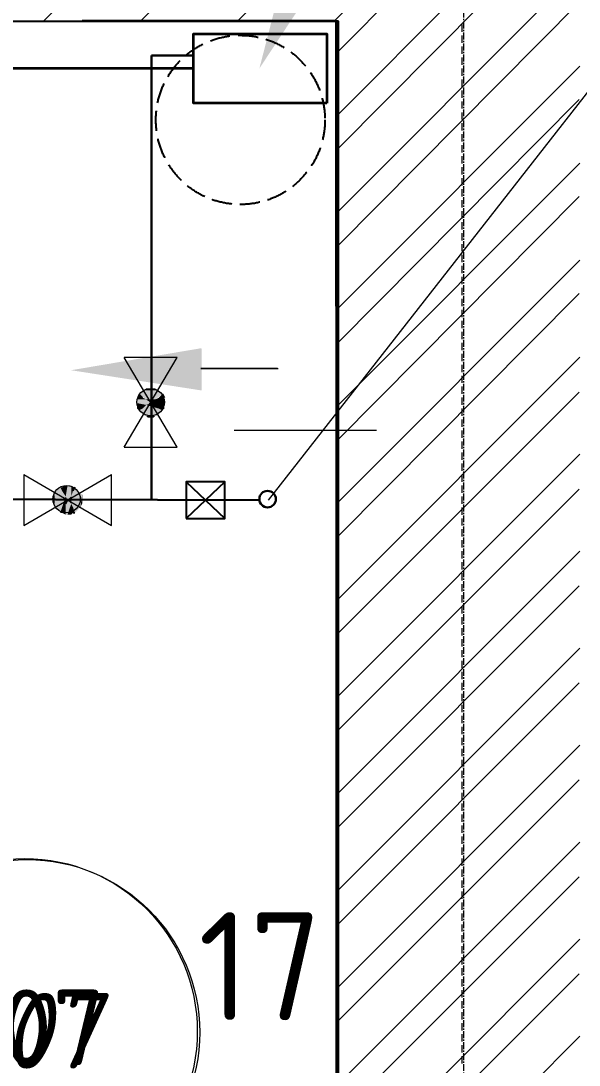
# Model space of a CAD drawing. Header units: millimetres. Extents: x -10178924 to 11692288, y -947381 to 58396.
# Drawn here: x 775333 to 776626, y -783368 to -780951 of the extents above; entities that cross this region are included whole.
import ezdxf

# ---------------------------------------------------------------- set-up
doc = ezdxf.new("R2010")
doc.units = ezdxf.units.MM
doc.linetypes.add('0000$0$__output[1-19]_edge001$0$DGN Style 3', pattern=[65.510846, 46.793461, -18.717385])
doc.linetypes.add('осевая', pattern=[50.8, 31.75, -6.35, 6.35, -6.35])
for name, color, linetype, lineweight in [('PDF _0', 7, 'Continuous', 9), ('PDF _Текст', 7, 'Continuous', 5), ('Размеры осевые', 153, 'Continuous', 9), ('Сантехнические приборы', 7, 'Continuous', 9), ('Стены.1', 7, 'Continuous', 25), ('ШТРИХОВКА', 252, 'Continuous', 15)]:
    doc.layers.add(name, color=color, linetype=linetype, lineweight=lineweight)
for name, color, linetype in [('PDF _PDF _Марки помещений', 5, 'Continuous'), ('PDF _В1_Арматура', 7, 'Continuous'), ('PDF _ВК_В1', 5, 'Continuous'), ('PDF _ВК_Выноски', 7, 'Continuous'), ('PDF _ВК_Т3', 1, 'Continuous'), ('PDF _Марки помещений', 5, 'Continuous'), ('PDF _Стены.1', 7, 'Continuous'), ('ТХ пищеблок новое 12.09', 252, 'Continuous')]:
    doc.layers.add(name, color=color, linetype=linetype)
doc.layers.add('PDF _Размеры осевые', color=7, linetype='Continuous', true_color=0x5d6970)
doc.layers.add('PDF _штриховка', color=7, linetype='Continuous', true_color=0x95834a)
doc.layers.add('PDF _Сантехнические приборы', color=7, linetype='Continuous', lineweight=9, true_color=0x767676)
doc.layers.add('PDF _ТХ ВК Трапы', color=7, linetype='Continuous', lineweight=9, true_color=0x7f7f7f)
doc.styles.add('GOST-2.304_Type-B', font='GOST_Common.ttf')
doc.styles.add('ISOCPEUR', font='isocpeui.ttf', dxfattribs={"width": 0.9})
doc.styles.add('PDF ISOCPEUR', font='isocpeur.ttf')

# ---------------------------------------------------------------- blocks, each defined once
blk = doc.blocks.new('A$C5282721b')
at = {"layer": 'ШТРИХОВКА', "ltscale": 100, "true_color": 0x000000, "transparency": 33554687}
h = blk.add_hatch(dxfattribs=at)
h.set_pattern_fill('ANSI31', color=18, scale=50)
h.set_pattern_definition([(45, (-79853.01, 26279.86), (-112.2532, 112.2532), [])])
h.paths.add_polyline_path([(54269.391, -3939.953), (54269.391, 398.057), (51072.983, 398.057), (51081.553, -161.943), (53709.571, -162.311), (53709.571, -3940.43)])
h.paths.add_polyline_path([(30340.503, -4591.943), (29940.503, -4591.943), (29940.683, -5161.423), (30340.683, -5161.423)])
h.paths.add_polyline_path([(29940.503, -3521.943), (30340.503, -3521.908), (30340.683, -162.311), (50990.793, -161.943), (51100, -161.943), (51100, 398.057), (29940.503, 398.057)])
at = {"color": 18, "true_color": 0x000000, "transparency": 33554687}
blk.add_lwpolyline([(53709.391, -161.943), (53709.391, -822.495), (53709.391, -161.943), (53120.092, -161.943)], dxfattribs=at)
at = {"layer": 'PDF _Марки помещений', "color": 18, "lineweight": 9, "true_color": 0x000000, "transparency": 33554687}
blk.add_circle((52988.215, -2502.233), 400.064, dxfattribs=at)
at = {"layer": 'PDF _ТХ ВК Трапы', "transparency": 33554687}
blk.add_line((53798.294, -1109.154), (53468.092, -1109.154), dxfattribs=at)
blk.add_line((53798.294, -1109.154), (53468.092, -1109.154), dxfattribs=at)
at = {"layer": 'Размеры осевые', "color": 251, "linetype": 'осевая', "ltscale": 0.5, "transparency": 33554687}
blk.add_line((54000, -19000), (54000, 1500), dxfattribs=at)
at = {"layer": 'Сантехнические приборы', "color": 18, "true_color": 0x000000, "transparency": 33554559}
blk.add_lwpolyline([(53393.207, -965.686), (53569.891, -965.686)], dxfattribs=at)
blk.add_lwpolyline([(53393.207, -965.686), (53569.891, -965.686)], dxfattribs=at)
blk.add_solid([(53393.207, -919.119), (53092.639, -969.919), (53393.207, -1016.486)], dxfattribs=at)
at = {"layer": 'Стены.1', "color": 18, "linetype": 'Continuous', "true_color": 0x000000, "transparency": 33554687, "flags": 128}
for points in [[(86.923, -161.943), (53709.391, -161.943)], [(51143.596, -161.943), (53709.391, -161.943)], [(53709.391, -161.943), (53709.391, -3383.387)]]:
    blk.add_lwpolyline(points, dxfattribs=at)
at = {"layer": 'ТХ пищеблок новое 12.09', "linetype": '0000$0$__output[1-19]_edge001$0$DGN Style 3', "transparency": 33554687}
blk.add_circle((53482.641, -390.113), 195.789, dxfattribs=at)
at = {"layer": 'PDF _Марки помещений', "color": 18, "lineweight": 9, "true_color": 0x000000, "transparency": 33554687, "insert": (52825.241, -2585.948), "char_height": 175, "attachment_point": 7, "style": 'ISOCPEUR'}
blk.add_mtext('007', dxfattribs=at)
at = {"layer": 'ТХ пищеблок новое 12.09', "transparency": 33554687, "style": 'GOST-2.304_Type-B'}
blk.add_text('17', height=250, dxfattribs=at).set_placement((53385.141, -2474.033))

msp = doc.modelspace()

# ---------------------------------------------------------------- linework, layer by layer
at = {"layer": 'PDF _0', "color": 1, "lineweight": 25}
msp.add_lwpolyline([(776063, -780951.3), (776063, -781611.7), (776063, -780951.3), (775474.6, -780951.3)], dxfattribs=at)
at = {"layer": 'PDF _0', "lineweight": 25}
msp.add_lwpolyline([(775715.9, -782102.8), (775804.8, -782102.8), (775804.8, -782018.1), (775715.9, -782018.1)], close=True, dxfattribs=at)
for points in [[(775715.9, -782018.1), (775804.8, -782102.8)], [(775804.8, -782018.1), (775715.9, -782102.8)]]:
    msp.add_lwpolyline(points, dxfattribs=at)
at = {"layer": 'PDF _PDF _Марки помещений', "lineweight": 9}
msp.add_circle((775341.2, -783290.3), 400, dxfattribs=at)
at = {"layer": 'PDF _В1_Арматура', "lineweight": 0}
for points in [[(775571.9, -781937.7), (775694.7, -781730.3), (775571.9, -781730.3)], [(775571.9, -781937.7), (775694.7, -781937.7), (775571.9, -781730.3)], [(775614.3, -781823.4), (775605.8, -781814.9), (775614.3, -781823.4)], [(775643.9, -781840.3), (775635.4, -781836.1), (775643.9, -781840.3)], [(775665.1, -781823.4), (775660.8, -781814.9), (775665.1, -781823.4)], [(775339.1, -782001.2), (775542.3, -782119.7), (775542.3, -782001.2)], [(775339.1, -782001.2), (775339.1, -782119.7), (775542.3, -782001.2)], [(775453.4, -782039.3), (775457.6, -782030.8), (775453.4, -782039.3)], [(775436.5, -782068.9), (775440.7, -782060.5), (775436.5, -782068.9)], [(775453.4, -782090.1), (775457.6, -782090.1), (775453.4, -782090.1)]]:
    msp.add_lwpolyline(points, dxfattribs=at)
for centre in [(775633.3, -781834), (775438.6, -782058.3)]:
    msp.add_circle(centre, 31.7, dxfattribs=at)
at = {"layer": 'PDF _В1_Арматура', "transparency": 33554559}
for points in [[(775610, -781810.7), (775660.8, -781814.9), (775605.8, -781814.9)], [(775614.3, -781806.5), (775656.6, -781810.7), (775610, -781810.7)], [(775656.6, -781810.7), (775610, -781810.7), (775660.8, -781814.9)], [(775618.5, -781806.5), (775652.4, -781806.5), (775614.3, -781806.5)], [(775652.4, -781806.5), (775614.3, -781806.5), (775656.6, -781810.7)], [(775622.7, -781802.2), (775648.1, -781806.5), (775618.5, -781806.5)], [(775648.1, -781806.5), (775618.5, -781806.5), (775652.4, -781806.5)], [(775627, -781802.2), (775643.9, -781802.2), (775622.7, -781802.2)], [(775643.9, -781802.2), (775622.7, -781802.2), (775648.1, -781806.5)], [(775635.4, -781802.2), (775639.7, -781802.2), (775627, -781802.2)], [(775639.7, -781802.2), (775627, -781802.2), (775643.9, -781802.2)], [(775605.8, -781814.9), (775614.3, -781823.4), (775601.6, -781823.4)], [(775614.3, -781823.4), (775601.6, -781823.4), (775622.7, -781827.6)], [(775601.6, -781823.4), (775622.7, -781827.6), (775601.6, -781827.6)], [(775622.7, -781827.6), (775601.6, -781827.6), (775635.4, -781836.1)], [(775601.6, -781827.6), (775635.4, -781836.1), (775601.6, -781836.1)], [(775635.4, -781836.1), (775601.6, -781836.1), (775622.7, -781840.3)], [(775601.6, -781836.1), (775622.7, -781840.3), (775601.6, -781840.3)], [(775660.8, -781814.9), (775605.8, -781814.9), (775643.9, -781827.6)], [(775605.8, -781814.9), (775643.9, -781827.6), (775622.7, -781827.6)], [(775635.4, -781836.1), (775635.4, -781836.1), (775622.7, -781827.6)], [(775635.4, -781836.1), (775622.7, -781827.6), (775643.9, -781827.6)], [(775635.4, -781836.1), (775643.9, -781840.3), (775622.7, -781840.3)], [(775643.9, -781827.6), (775665.1, -781836.1), (775635.4, -781836.1)], [(775665.1, -781836.1), (775635.4, -781836.1), (775665.1, -781840.3)], [(775635.4, -781836.1), (775665.1, -781840.3), (775643.9, -781840.3)], [(775652.4, -781823.4), (775665.1, -781827.6), (775643.9, -781827.6)], [(775665.1, -781827.6), (775643.9, -781827.6), (775665.1, -781836.1)], [(775660.8, -781814.9), (775665.1, -781823.4), (775652.4, -781823.4)], [(775665.1, -781823.4), (775652.4, -781823.4), (775665.1, -781827.6)], [(775622.7, -781840.3), (775601.6, -781840.3), (775614.3, -781848.8)], [(775601.6, -781840.3), (775614.3, -781848.8), (775601.6, -781848.8)], [(775614.3, -781848.8), (775601.6, -781848.8), (775605.8, -781853)], [(775614.3, -781848.8), (775660.8, -781853), (775605.8, -781853)], [(775660.8, -781853), (775605.8, -781853), (775656.6, -781857.3)], [(775605.8, -781853), (775656.6, -781857.3), (775610, -781857.3)], [(775656.6, -781857.3), (775610, -781857.3), (775652.4, -781861.5)], [(775610, -781857.3), (775652.4, -781861.5), (775614.3, -781861.5)], [(775622.7, -781840.3), (775652.4, -781848.8), (775614.3, -781848.8)], [(775652.4, -781848.8), (775614.3, -781848.8), (775660.8, -781853)], [(775652.4, -781861.5), (775614.3, -781861.5), (775648.1, -781865.7)], [(775614.3, -781861.5), (775648.1, -781865.7), (775618.5, -781865.7)], [(775643.9, -781840.3), (775622.7, -781840.3), (775652.4, -781848.8)], [(775665.1, -781840.3), (775643.9, -781840.3), (775665.1, -781848.8)], [(775643.9, -781840.3), (775665.1, -781848.8), (775652.4, -781848.8)], [(775652.4, -781848.8), (775665.1, -781848.8), (775660.8, -781853)], [(775648.1, -781865.7), (775618.5, -781865.7), (775643.9, -781865.7)], [(775618.5, -781865.7), (775643.9, -781865.7), (775622.7, -781865.7)], [(775643.9, -781865.7), (775622.7, -781865.7), (775639.7, -781870)], [(775622.7, -781865.7), (775639.7, -781870), (775627, -781870)], [(775639.7, -781870), (775627, -781870), (775635.4, -781870)], [(775423.8, -782090.1), (775423.8, -782030.8), (775419.5, -782085.9)], [(775423.8, -782030.8), (775419.5, -782085.9), (775419.5, -782035.1)], [(775428, -782039.3), (775428, -782030.8), (775423.8, -782030.8)], [(775428, -782039.3), (775423.8, -782090.1), (775423.8, -782030.8)], [(775436.5, -782052), (775436.5, -782026.6), (775428, -782039.3)], [(775436.5, -782026.6), (775428, -782039.3), (775428, -782030.8)], [(775440.7, -782060.5), (775440.7, -782026.6), (775436.5, -782052)], [(775440.7, -782026.6), (775436.5, -782052), (775436.5, -782026.6)], [(775449.2, -782052), (775449.2, -782026.6), (775440.7, -782060.5)], [(775449.2, -782026.6), (775440.7, -782060.5), (775440.7, -782026.6)], [(775453.4, -782030.8), (775449.2, -782052), (775449.2, -782026.6)], [(775453.4, -782039.3), (775453.4, -782030.8), (775449.2, -782052)], [(775457.6, -782090.1), (775457.6, -782030.8), (775449.2, -782068.9)], [(775457.6, -782030.8), (775449.2, -782068.9), (775449.2, -782052)], [(775457.6, -782030.8), (775453.4, -782039.3), (775453.4, -782030.8)], [(775461.9, -782035.1), (775457.6, -782090.1), (775457.6, -782030.8)], [(775411.1, -782068.9), (775411.1, -782047.8), (775406.8, -782064.7)], [(775411.1, -782047.8), (775406.8, -782064.7), (775406.8, -782056.2)], [(775415.3, -782081.6), (775415.3, -782039.3), (775411.1, -782077.4)], [(775415.3, -782039.3), (775411.1, -782077.4), (775411.1, -782043.5)], [(775411.1, -782077.4), (775411.1, -782043.5), (775411.1, -782068.9)], [(775411.1, -782043.5), (775411.1, -782068.9), (775411.1, -782047.8)], [(775419.5, -782085.9), (775419.5, -782035.1), (775415.3, -782081.6)], [(775419.5, -782035.1), (775415.3, -782081.6), (775415.3, -782039.3)], [(775428, -782077.4), (775428, -782039.3), (775423.8, -782090.1)], [(775436.5, -782052), (775428, -782077.4), (775428, -782039.3)], [(775436.5, -782068.9), (775436.5, -782052), (775428, -782077.4)], [(775440.7, -782060.5), (775436.5, -782068.9), (775436.5, -782052)], [(775440.7, -782060.5), (775440.7, -782060.5), (775449.2, -782052)], [(775440.7, -782060.5), (775449.2, -782052), (775449.2, -782068.9)], [(775461.9, -782085.9), (775461.9, -782035.1), (775457.6, -782090.1)], [(775466.1, -782039.3), (775461.9, -782085.9), (775461.9, -782035.1)], [(775466.1, -782081.6), (775466.1, -782039.3), (775461.9, -782085.9)], [(775470.3, -782043.5), (775466.1, -782081.6), (775466.1, -782039.3)], [(775470.3, -782077.4), (775470.3, -782043.5), (775466.1, -782081.6)], [(775474.6, -782047.8), (775470.3, -782077.4), (775470.3, -782043.5)], [(775474.6, -782068.9), (775474.6, -782047.8), (775470.3, -782077.4)], [(775474.6, -782056.2), (775474.6, -782068.9), (775474.6, -782047.8)], [(775406.8, -782064.7), (775406.8, -782056.2), (775406.8, -782060.5)], [(775428, -782077.4), (775428, -782090.1), (775423.8, -782090.1)], [(775436.5, -782094.3), (775436.5, -782068.9), (775428, -782090.1)], [(775436.5, -782068.9), (775428, -782090.1), (775428, -782077.4)], [(775440.7, -782094.3), (775440.7, -782060.5), (775436.5, -782094.3)], [(775440.7, -782060.5), (775436.5, -782094.3), (775436.5, -782068.9)], [(775449.2, -782068.9), (775440.7, -782094.3), (775440.7, -782060.5)], [(775449.2, -782094.3), (775449.2, -782068.9), (775440.7, -782094.3)], [(775453.4, -782077.4), (775449.2, -782094.3), (775449.2, -782068.9)], [(775453.4, -782090.1), (775453.4, -782077.4), (775449.2, -782094.3)], [(775457.6, -782090.1), (775453.4, -782090.1), (775453.4, -782077.4)], [(775474.6, -782060.5), (775474.6, -782064.7), (775474.6, -782056.2)], [(775474.6, -782064.7), (775474.6, -782056.2), (775474.6, -782068.9)]]:
    msp.add_solid(points, dxfattribs=at)
at = {"layer": 'PDF _ВК_В1', "lineweight": 30}
for points in [[(775635.4, -781031.7), (775732.8, -781031.7)], [(775635.4, -782060.5), (775635.4, -781031.8)], [(775885.2, -782060.5), (774467.1, -782056.2)]]:
    msp.add_lwpolyline(points, dxfattribs=at)
msp.add_circle((775904.2, -782058.3), 19.1, dxfattribs=at)
at = {"layer": 'PDF _ВК_Выноски', "transparency": 33554559}
msp.add_solid([(776024.9, -780849.7), (775885.2, -781061.4), (775948.7, -780815.8)], dxfattribs=at)
at = {"layer": 'PDF _ВК_Т3', "lineweight": 35}
msp.add_lwpolyline([(776041.8, -781141.8), (775732.8, -781141.8), (775732.8, -780981), (776041.8, -780981)], close=True, dxfattribs=at)
msp.add_lwpolyline([(775732.8, -781061.4), (774386.6, -781061.4)], dxfattribs=at)
at = {"layer": 'PDF _Размеры осевые', "lineweight": 9}
for points in [[(776355.1, -780955.5), (776355.1, -780955.5)], [(776355.1, -780976.7), (776355.1, -780959.8)], [(776355.1, -780980.9), (776355.1, -780980.9)], [(776355.1, -781002.1), (776355.1, -780985.2)], [(776355.1, -781006.3), (776355.1, -781006.3)], [(776355.1, -781027.5), (776355.1, -781010.6)], [(776355.1, -781031.7), (776355.1, -781031.7)], [(776355.1, -781052.9), (776355.1, -781036)], [(776355.1, -781057.1), (776355.1, -781057.1)], [(776355.1, -781078.3), (776355.1, -781061.4)], [(776355.1, -781082.5), (776355.1, -781082.5)], [(776355.1, -781103.7), (776355.1, -781086.8)], [(776355.1, -781107.9), (776355.1, -781107.9)], [(776355.1, -781129.1), (776355.1, -781112.2)], [(776355.1, -781133.3), (776355.1, -781133.3)], [(776355.1, -781154.5), (776355.1, -781137.6)], [(776355.1, -781158.7), (776355.1, -781158.7)], [(776355.1, -781179.9), (776355.1, -781163)], [(776355.1, -781184.1), (776355.1, -781184.1)], [(776355.1, -781205.3), (776355.1, -781188.4)], [(776355.1, -781209.5), (776355.1, -781209.5)], [(776355.1, -781230.7), (776355.1, -781213.8)], [(776355.1, -781234.9), (776355.1, -781234.9)], [(776355.1, -781256.1), (776355.1, -781239.2)], [(776355.1, -781260.3), (776355.1, -781260.3)], [(776355.1, -781281.5), (776355.1, -781264.6)], [(776355.1, -781285.7), (776355.1, -781285.7)], [(776355.1, -781306.9), (776355.1, -781290)], [(776355.1, -781311.1), (776355.1, -781311.1)], [(776355.1, -781332.3), (776355.1, -781315.4)], [(776355.1, -781336.5), (776355.1, -781336.5)], [(776355.1, -781357.7), (776355.1, -781340.8)], [(776355.1, -781361.9), (776355.1, -781361.9)], [(776355.1, -781383.1), (776355.1, -781366.2)], [(776355.1, -781387.3), (776355.1, -781387.3)], [(776355.1, -781408.5), (776355.1, -781391.6)], [(776355.1, -781412.7), (776355.1, -781412.7)], [(776355.1, -781433.9), (776355.1, -781417)], [(776355.1, -781438.1), (776355.1, -781438.1)], [(776355.1, -781459.3), (776355.1, -781442.4)], [(776355.1, -781463.6), (776355.1, -781463.6)], [(776355.1, -781484.7), (776355.1, -781467.8)], [(776355.1, -781489), (776355.1, -781489)], [(776355.1, -781510.1), (776355.1, -781493.2)], [(776355.1, -781514.3), (776355.1, -781514.3)], [(776355.1, -781535.5), (776355.1, -781518.6)], [(776355.1, -781539.7), (776355.1, -781539.7)], [(776355.1, -781560.9), (776355.1, -781544)], [(776355.1, -781565.1), (776355.1, -781565.1)], [(776355.1, -781586.3), (776355.1, -781569.4)], [(776355.1, -781590.6), (776355.1, -781590.6)], [(776355.1, -781611.7), (776355.1, -781594.8)], [(776355.1, -781616), (776355.1, -781616)], [(776355.1, -781637.1), (776355.1, -781620.2)], [(776355.1, -781641.3), (776355.1, -781641.3)], [(776355.1, -781662.5), (776355.1, -781645.6)], [(776355.1, -781666.7), (776355.1, -781666.7)], [(776355.1, -781687.9), (776355.1, -781671)], [(776355.1, -781692.2), (776355.1, -781692.2)], [(776355.1, -781713.3), (776355.1, -781696.4)], [(776355.1, -781717.6), (776355.1, -781717.6)], [(776355.1, -781738.7), (776355.1, -781721.8)], [(776355.1, -781743), (776355.1, -781743)], [(776355.1, -781764.1), (776355.1, -781747.2)], [(776355.1, -781768.3), (776355.1, -781768.3)], [(776355.1, -781789.5), (776355.1, -781772.6)], [(776355.1, -781793.7), (776355.1, -781793.7)], [(776355.1, -781814.9), (776355.1, -781798)], [(776355.1, -781819.2), (776355.1, -781819.2)], [(776355.1, -781840.3), (776355.1, -781823.4)], [(776355.1, -781844.6), (776355.1, -781844.6)], [(776355.1, -781865.7), (776355.1, -781848.8)], [(776355.1, -781870), (776355.1, -781870)], [(776355.1, -781891.1), (776355.1, -781874.2)], [(776355.1, -781895.4), (776355.1, -781895.4)], [(776355.1, -781916.5), (776355.1, -781899.6)], [(776355.1, -781920.8), (776355.1, -781920.8)], [(776355.1, -781941.9), (776355.1, -781925)], [(776355.1, -781946.2), (776355.1, -781946.2)], [(776355.1, -781967.3), (776355.1, -781950.4)], [(776355.1, -781971.6), (776355.1, -781971.6)], [(776355.1, -781992.7), (776355.1, -781975.8)], [(776355.1, -781997), (776355.1, -781997)], [(776355.1, -782018.1), (776355.1, -782001.2)], [(776355.1, -782022.4), (776355.1, -782022.4)], [(776355.1, -782043.5), (776355.1, -782026.6)], [(776355.1, -782047.8), (776355.1, -782047.8)], [(776355.1, -782068.9), (776355.1, -782052)], [(776355.1, -782073.2), (776355.1, -782073.2)], [(776355.1, -782094.3), (776355.1, -782077.4)], [(776355.1, -782098.6), (776355.1, -782098.6)], [(776355.1, -782119.7), (776355.1, -782102.8)], [(776355.1, -782124), (776355.1, -782124)], [(776355.1, -782145.1), (776355.1, -782128.2)], [(776355.1, -782149.4), (776355.1, -782149.4)], [(776355.1, -782170.5), (776355.1, -782153.6)], [(776355.1, -782174.8), (776355.1, -782174.8)], [(776355.1, -782195.9), (776355.1, -782179)], [(776355.1, -782200.2), (776355.1, -782200.2)], [(776355.1, -782221.3), (776355.1, -782204.4)], [(776355.1, -782225.6), (776355.1, -782225.6)], [(776355.1, -782246.7), (776355.1, -782229.8)], [(776355.1, -782251), (776355.1, -782251)], [(776355.1, -782272.1), (776355.1, -782255.2)], [(776355.1, -782276.4), (776355.1, -782276.4)], [(776355.1, -782297.5), (776355.1, -782280.6)], [(776355.1, -782301.8), (776355.1, -782301.8)], [(776355.1, -782322.9), (776355.1, -782306)], [(776355.1, -782327.2), (776355.1, -782327.2)], [(776355.1, -782348.3), (776355.1, -782331.4)], [(776355.1, -782352.6), (776355.1, -782352.6)], [(776355.1, -782373.7), (776355.1, -782356.8)], [(776355.1, -782378), (776355.1, -782378)], [(776355.1, -782399.1), (776355.1, -782382.2)], [(776355.1, -782403.4), (776355.1, -782403.4)], [(776355.1, -782424.5), (776355.1, -782407.6)], [(776355.1, -782428.8), (776355.1, -782428.8)], [(776355.1, -782449.9), (776355.1, -782433)], [(776355.1, -782454.2), (776355.1, -782454.2)], [(776355.1, -782475.3), (776355.1, -782458.4)], [(776355.1, -782479.6), (776355.1, -782479.6)], [(776355.1, -782500.7), (776355.1, -782483.8)], [(776355.1, -782505), (776355.1, -782505)], [(776355.1, -782526.1), (776355.1, -782509.2)], [(776355.1, -782530.4), (776355.1, -782530.4)], [(776355.1, -782551.5), (776355.1, -782534.6)], [(776355.1, -782555.8), (776355.1, -782555.8)], [(776355.1, -782576.9), (776355.1, -782560)], [(776355.1, -782581.2), (776355.1, -782581.2)], [(776355.1, -782602.3), (776355.1, -782585.4)], [(776355.1, -782606.6), (776355.1, -782606.6)], [(776355.1, -782627.7), (776355.1, -782610.8)], [(776355.1, -782632), (776355.1, -782632)], [(776355.1, -782653.1), (776355.1, -782636.2)], [(776355.1, -782657.4), (776355.1, -782657.4)], [(776355.1, -782678.5), (776355.1, -782661.6)], [(776355.1, -782682.8), (776355.1, -782682.8)], [(776355.1, -782703.9), (776355.1, -782687)], [(776355.1, -782708.2), (776355.1, -782708.2)], [(776355.1, -782729.3), (776355.1, -782712.4)], [(776355.1, -782733.6), (776355.1, -782733.6)], [(776355.1, -782754.7), (776355.1, -782737.8)], [(776355.1, -782759), (776355.1, -782759)], [(776355.1, -782780.1), (776355.1, -782763.2)], [(776355.1, -782784.4), (776355.1, -782784.4)], [(776355.1, -782805.5), (776355.1, -782788.6)], [(776355.1, -782809.8), (776355.1, -782809.8)], [(776355.1, -782830.9), (776355.1, -782814)], [(776355.1, -782835.2), (776355.1, -782835.2)], [(776355.1, -782856.3), (776355.1, -782839.4)], [(776355.1, -782860.6), (776355.1, -782860.6)], [(776355.1, -782881.7), (776355.1, -782864.8)], [(776355.1, -782886), (776355.1, -782886)], [(776355.1, -782907.1), (776355.1, -782890.2)], [(776355.1, -782911.4), (776355.1, -782911.4)], [(776355.1, -782932.5), (776355.1, -782915.6)], [(776355.1, -782936.8), (776355.1, -782936.8)], [(776355.1, -782957.9), (776355.1, -782941)], [(776355.1, -782962.2), (776355.1, -782962.2)], [(776355.1, -782983.3), (776355.1, -782966.4)], [(776355.1, -782987.6), (776355.1, -782987.6)], [(776355.1, -783008.7), (776355.1, -782991.8)], [(776355.1, -783013), (776355.1, -783013)], [(776355.1, -783034.1), (776355.1, -783017.2)], [(776355.1, -783038.4), (776355.1, -783038.4)], [(776355.1, -783059.5), (776355.1, -783042.6)], [(776355.1, -783063.8), (776355.1, -783063.8)], [(776355.1, -783084.9), (776355.1, -783068)], [(776355.1, -783089.2), (776355.1, -783089.2)], [(776355.1, -783110.3), (776355.1, -783093.4)], [(776355.1, -783114.6), (776355.1, -783114.6)], [(776355.1, -783135.7), (776355.1, -783118.8)], [(776355.1, -783140), (776355.1, -783140)], [(776355.1, -783161.1), (776355.1, -783144.2)], [(776355.1, -783165.4), (776355.1, -783165.4)], [(776355.1, -783186.5), (776355.1, -783169.6)], [(776355.1, -783190.8), (776355.1, -783190.8)], [(776355.1, -783211.9), (776355.1, -783195)], [(776355.1, -783216.2), (776355.1, -783216.2)], [(776355.1, -783237.3), (776355.1, -783220.4)], [(776355.1, -783241.6), (776355.1, -783241.6)], [(776355.1, -783262.7), (776355.1, -783245.8)], [(776355.1, -783267), (776355.1, -783267)], [(776355.1, -783288.1), (776355.1, -783271.2)], [(776355.1, -783292.4), (776355.1, -783292.4)], [(776355.1, -783313.5), (776355.1, -783296.6)], [(776355.1, -783317.8), (776355.1, -783317.8)], [(776355.1, -783338.9), (776355.1, -783322)], [(776355.1, -783343.2), (776355.1, -783343.2)], [(776355.1, -783364.3), (776355.1, -783347.4)]]:
    msp.add_lwpolyline(points, dxfattribs=at)
at = {"layer": 'PDF _Сантехнические приборы', "color": 7, "lineweight": 9}
msp.add_lwpolyline([(775927.5, -781755.6), (775749.7, -781755.6)], close=True, dxfattribs=at)
at = {"layer": 'PDF _Сантехнические приборы', "color": 7, "transparency": 33554559}
msp.add_solid([(775749.7, -781709.1), (775449.2, -781759.9), (775749.7, -781806.4)], dxfattribs=at)
at = {"layer": 'PDF _Стены.1', "lineweight": 25}
msp.add_lwpolyline([(776063, -780951.3), (776063, -784172.8)], dxfattribs=at)
at = {"layer": 'PDF _Текст'}
msp.add_lwpolyline([(775906.4, -782060.5), (778662.2, -778542.7), (778763.8, -778542.7), (781600, -778542.7)], dxfattribs=at)
at = {"layer": 'PDF _штриховка', "color": 251, "lineweight": 5, "true_color": 0x636466}
for points in [[(776067.2, -781023.3), (776626, -780460.3)], [(776067.2, -781247.6), (776626, -780684.6)], [(776067.2, -781472), (776626, -780909)], [(776067.2, -781696.4), (776626, -781133.4)], [(776067.2, -781920.8), (776626, -781357.7)], [(776067.2, -782145.1), (776626, -781582.1)], [(776067.2, -782369.5), (776626, -781810.7)], [(776067.2, -782593.9), (776626, -782035.1)], [(776067.2, -782818.2), (776626, -782259.4)], [(776067.2, -783042.6), (776626, -782483.8)], [(776067.2, -783267), (776626, -782708.2)], [(776067.2, -783491.3), (776626, -782932.6)], [(776067.2, -783715.7), (776626, -783156.9)]]:
    msp.add_lwpolyline(points, dxfattribs=at)

# ---------------------------------------------------------------- block references
msp.add_blockref('A$C5282721b', (722358.6, -780790.4))

# ---------------------------------------------------------------- texts
at = {"layer": 'PDF _Текст', "color": 5, "insert": (775165.5, -783280.8), "char_height": 175, "attachment_point": 4, "style": 'PDF ISOCPEUR'}
msp.add_mtext('007', dxfattribs=at)

doc.saveas('drawing.dxf')
